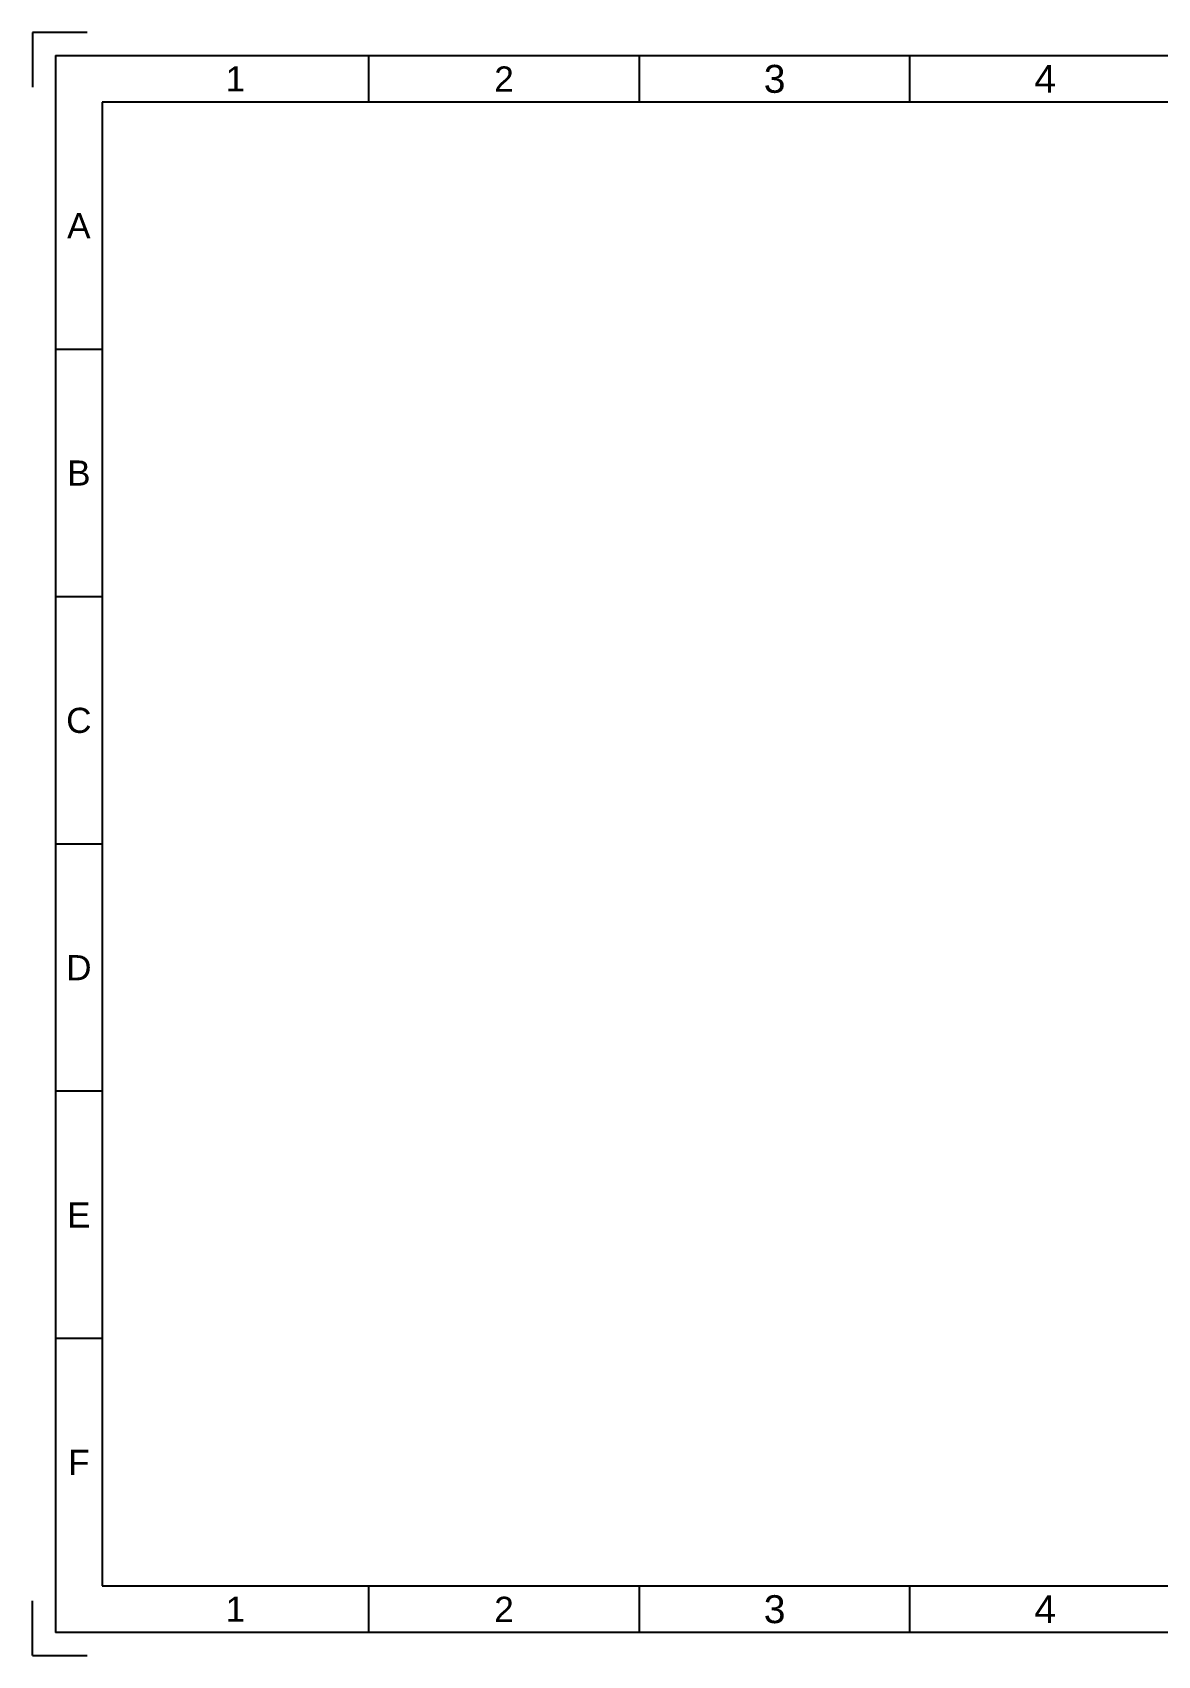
# Model space of a CAD drawing. Header units: millimetres. Extents: x 5415 to 7815, y 1596 to 3293.
# Drawn here: x 5415 to 6591, y 1596 to 3293 of the extents above; entities that cross this region are included whole.
import ezdxf
from ezdxf.enums import TextEntityAlignment as Align

# ---------------------------------------------------------------- set-up
doc = ezdxf.new("R2010")
doc.units = ezdxf.units.MM
doc.styles.get("Standard").update_dxf_attribs({"font": 'arial.ttf'})

msp = doc.modelspace()

# ---------------------------------------------------------------- linework, layer by layer
for p, q in [((5415.096, 3292.931), (5415.096, 3235.788)), ((5472.239, 3292.931), (5415.096, 3292.931)), ((5439.338, 3268.689), (5439.338, 1620.204)), ((5439.338, 3268.689), (7790.853, 3268.689)), ((5766.611, 3220.204), (5766.611, 3268.689)), ((6049.439, 3220.204), (6049.439, 3268.689)), ((6332.267, 3220.204), (6332.267, 3268.689)), ((7742.368, 3220.204), (5487.823, 3220.204)), ((5487.823, 3220.204), (5487.823, 1668.689)), ((5487.823, 2961.618), (5439.338, 2961.618)), ((5487.823, 2703.032), (5439.338, 2703.032)), ((5487.823, 2444.446), (5439.338, 2444.446)), ((5487.823, 2185.86), (5439.338, 2185.86)), ((5487.823, 1927.274), (5439.338, 1927.274)), ((5487.823, 1668.689), (7742.368, 1668.689)), ((5766.611, 1620.204), (5766.611, 1668.689)), ((6049.439, 1620.204), (6049.439, 1668.689)), ((6332.267, 1620.204), (6332.267, 1668.689)), ((5415.096, 1595.961), (5415.096, 1653.104)), ((7790.853, 1620.204), (5439.338, 1620.204)), ((5415.096, 1595.961), (5472.239, 1595.961))]:
    msp.add_line(p, q)

# ---------------------------------------------------------------- texts
for s, height, p in [('3', 29.206, (6190.853, 3244.446)), ('4', 29.206, (6473.682, 3244.446)), ('1', 26.286, (5627.217, 3244.446)), ('2', 26.286, (5908.025, 3244.446)), ('A', 26.286, (5463.581, 3090.911)), ('B', 26.286, (5463.581, 2832.325)), ('C', 26.286, (5463.581, 2573.739)), ('D', 26.286, (5463.581, 2315.153)), ('E', 26.286, (5463.581, 2056.567)), ('F', 26.286, (5463.581, 1797.982)), ('1', 26.286, (5627.217, 1644.446)), ('2', 26.286, (5908.025, 1644.446)), ('3', 29.206, (6190.853, 1644.446)), ('4', 29.206, (6473.682, 1644.446))]:
    msp.add_text(s, height=height).set_placement(p, align=Align.MIDDLE)

doc.saveas('drawing.dxf')
